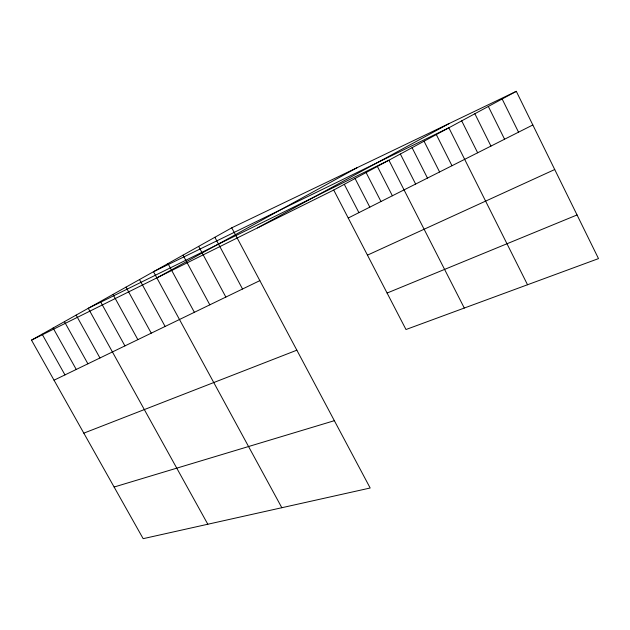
<?xml version="1.0" encoding="UTF-8"?>
<svg xmlns="http://www.w3.org/2000/svg" width="630" height="630" viewBox="0 0 630 630"><rect width="100%" height="100%" fill="white"/><g stroke="black" fill="none" stroke-linecap="round" stroke-linejoin="round"><path stroke-width="0.94" d="M231.753 227.816L370.172 488.006L143.16 538.666L31.5 340.129L231.753 227.816L516.301 91.334L598.5 258.607L405.988 329.522L333.735 190.039L516.301 91.334M157.878 277.365L357.076 167.706M257.457 227.918L449.253 123.488M348.232 218.027L532.83 124.976M31.5 340.129L333.735 190.039M54.03 380.197L259.851 280.626M367.455 255.142L554.723 169.525M387.096 293.044L577.048 214.956M83.814 433.149L296.856 350.185M114.117 487.029L334.357 420.683M42.123 334.168L64.969 374.905M53.093 328.017L76.254 369.448M76.136 315.094L99.957 357.974M64.425 321.662L87.909 363.809M207.813 524.239L88.255 308.298L388.915 160.209L464.294 308.046M100.414 301.479L124.929 345.894M112.998 294.423L137.868 339.641M126.024 287.115L151.255 333.16M139.513 279.555L165.115 326.458M281.83 507.725L153.492 271.711L448.859 127.796L527.523 284.752M167.982 263.584L194.371 312.299M183.023 255.15L209.821 304.825M198.647 246.385L225.855 297.069M214.877 237.282L242.526 289.005M355.076 178.503L369.818 207.144M344.287 184.33L358.911 212.641M366.101 172.541L380.977 201.521M377.378 166.446L392.38 195.772M400.365 154.019L415.627 184.054M412.075 147.68L427.471 178.085M424.053 141.207L439.583 171.974M436.314 134.576L451.978 165.729M461.703 120.85L477.65 152.791M474.863 113.739L490.951 146.089M488.337 106.454L504.575 139.222M502.141 98.981L518.529 132.182"/></g></svg>
